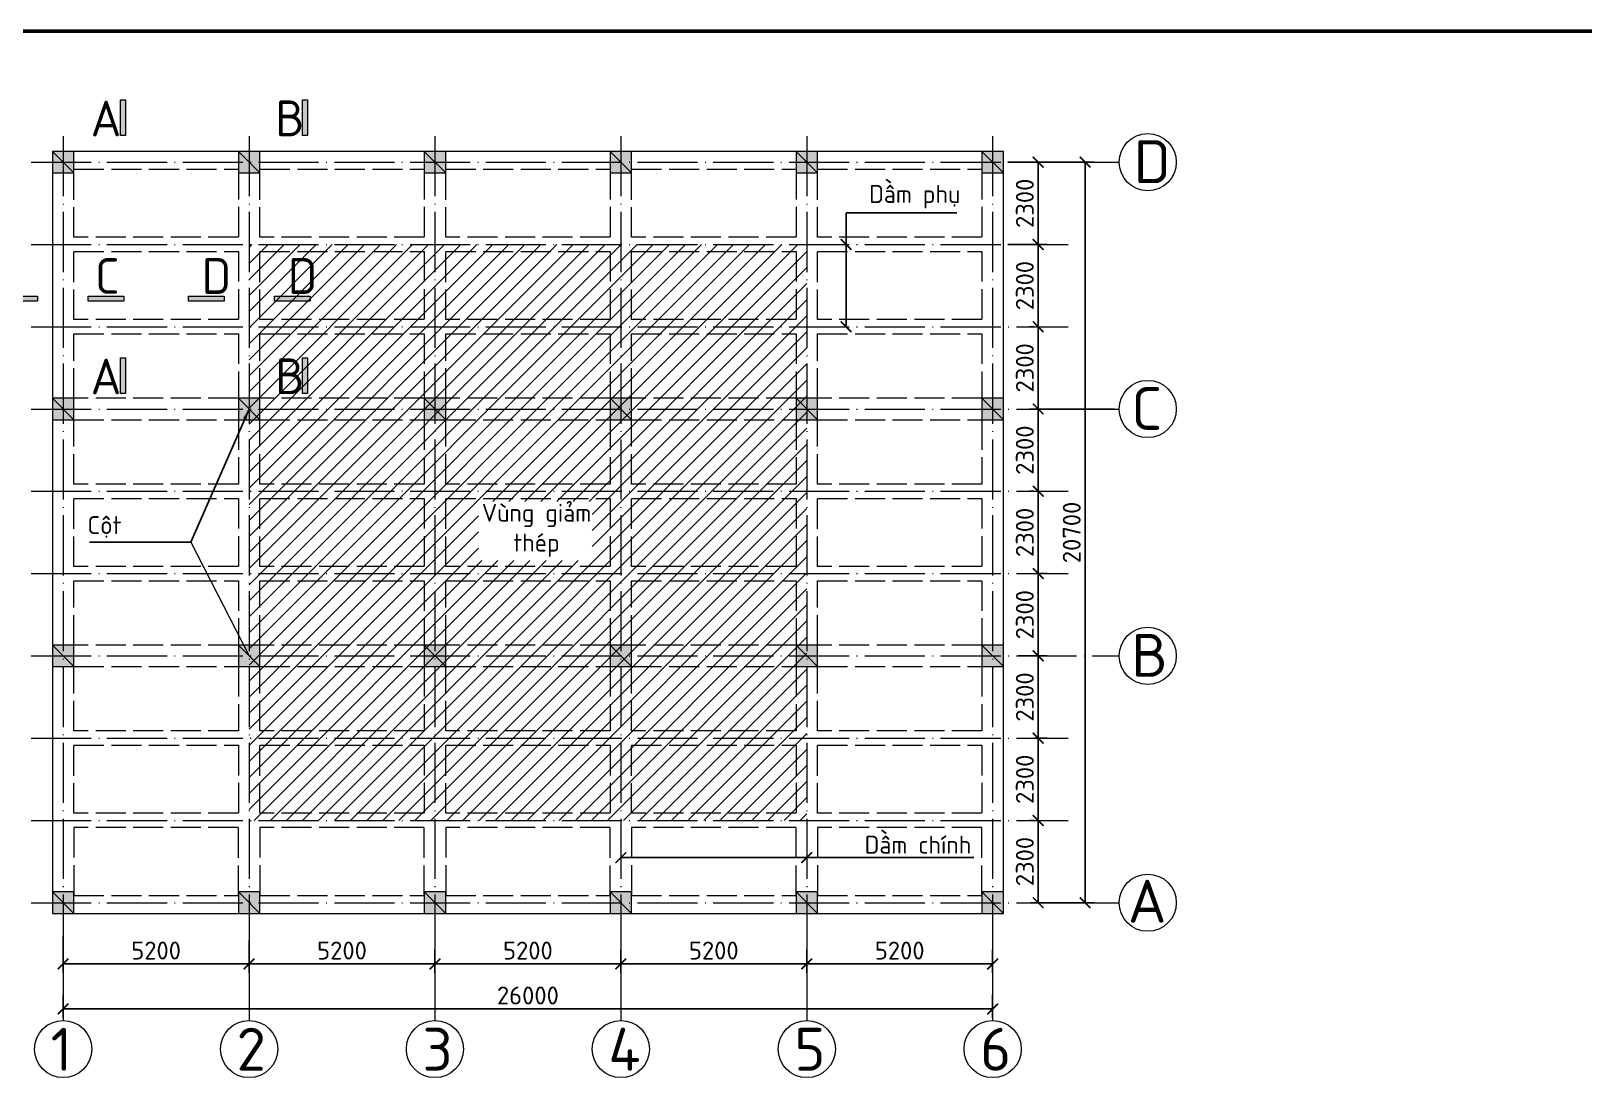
# Model space of a CAD drawing. Header units: millimetres. Extents: x 0 to 4970, y -594 to 1412.
# Drawn here: x 112.4 to 329.6, y -157 to -10 of the extents above; entities that cross this region are included whole.
import ezdxf

# ---------------------------------------------------------------- set-up
doc = ezdxf.new("R2010")
doc.units = ezdxf.units.MM
doc.header["$LTSCALE"] = 0.35
doc.header["$PDMODE"] = 3
doc.linetypes.add('ACAD_ISO02W100', pattern=[15, 12, -3])
doc.linetypes.add('ACAD_ISO04W100', pattern=[30, 24, -3, 0, -3])
doc.layers.get('0').update_dxf_attribs({"lineweight": 50})
for name, color, linetype, lineweight in [('Duong Bao San', 7, 'Continuous', 18), ('Kich Thuoc', 1, 'Continuous', 20), ('Ky Hieu', 4, 'Continuous', 20), ('Net Khuat', 5, 'ACAD_ISO02W100', 20), ('NetCat', 7, 'Continuous', 20), ('Text', 40, 'Continuous', 20), ('Truc', 3, 'ACAD_ISO04W100', 20)]:
    doc.layers.add(name, color=color, linetype=linetype, lineweight=lineweight)
doc.styles.get("Standard").update_dxf_attribs({"font": 'isocpeur.ttf'})
doc.styles.add('VN', font='')
doc.styles.get('VN').set_extended_font_data('TCVN 7284')
doc.dimstyles.new('Dim20', dxfattribs={"dimtxt": 2.5, "dimasz": 1.5, "dimexe": 1.25, "dimexo": 0.625, "dimtad": 1, "dimlfac": 20, "dimtxsty": 'Standard', "dimblk": 'ARCHTICK', "dimcen": 2.5, "dimadec": 0, "dimazin": 0, "dimtfac": 1, "dimtmove": 0, "dimatfit": 3, "dimfxl": 1, "dimarcsym": 0})
doc.dimstyles.new('Dim200', dxfattribs={"dimtxt": 2.5, "dimasz": 1.5, "dimexe": 1.25, "dimexo": 0.625, "dimtad": 1, "dimlfac": 200, "dimtxsty": 'Standard', "dimblk": 'ARCHTICK', "dimcen": 2.5, "dimadec": 0, "dimazin": 0, "dimtfac": 1, "dimtmove": 0, "dimatfit": 3, "dimfxl": 1, "dimarcsym": 0})
doc.dimstyles.new('Dim50KT', dxfattribs={"dimtxt": 2.5, "dimasz": 1.5, "dimexe": 1.25, "dimexo": 0.625, "dimtad": 1, "dimlfac": 50, "dimtxsty": 'Standard', "dimblk": 'ARCHTICK', "dimcen": 2.5, "dimse1": 1, "dimse2": 1, "dimsd1": 1, "dimsd2": 1, "dimadec": 0, "dimazin": 0, "dimtfac": 1, "dimtmove": 0, "dimatfit": 3, "dimfxl": 1, "dimarcsym": 0})

# ---------------------------------------------------------------- blocks, each defined once
blk = doc.blocks.new('_ArchTick')
at = {"color": 0, "linetype": 'ByBlock', "const_width": 0.15}
blk.add_lwpolyline([(-0.5, -0.5), (0.5, 0.5)], dxfattribs=at)
blk = doc.blocks.new('*D2388')
at = {"layer": 'Defpoints', "color": 0}
for p in [(251.58, -28.32), (251.58, -131.82), (259.85, -131.82)]:
    blk.add_point(p, dxfattribs=at)
at = {"layer": 'Kich Thuoc', "color": 0, "lineweight": -2}
for p, q in [((252.2, -28.32), (261.1, -28.32)), ((259.85, -28.32), (259.85, -131.82)), ((252.2, -131.82), (261.1, -131.82))]:
    blk.add_line(p, q, dxfattribs=at)
at = {"layer": 'Kich Thuoc', "color": 0, "lineweight": -2, "xscale": 1.5, "yscale": 1.5, "zscale": 1.5}
for p, rotation in [((259.85, -28.32), 90), ((259.85, -131.82), 270)]:
    blk.add_blockref('_ArchTick', p, dxfattribs=dict(at, rotation=rotation))
at = {"layer": 'Kich Thuoc', "color": 0, "insert": (257.98, -80.07), "char_height": 2.5, "attachment_point": 5, "rotation": 90}
blk.add_mtext('20700', dxfattribs=at)
blk = doc.blocks.new('*D2401')
at = {"layer": 'Defpoints', "color": 0}
for p in [(248.42, -28.32), (248.42, -39.82), (253.29, -39.82)]:
    blk.add_point(p, dxfattribs=at)
at = {"layer": 'Kich Thuoc', "color": 0, "lineweight": -2}
for p, q in [((249.05, -28.32), (254.54, -28.32)), ((253.29, -28.32), (253.29, -39.82)), ((249.05, -39.82), (254.54, -39.82))]:
    blk.add_line(p, q, dxfattribs=at)
at = {"layer": 'Kich Thuoc', "color": 0, "lineweight": -2, "xscale": 1.5, "yscale": 1.5, "zscale": 1.5}
for p, rotation in [((253.29, -28.32), 90), ((253.29, -39.82), 270)]:
    blk.add_blockref('_ArchTick', p, dxfattribs=dict(at, rotation=rotation))
at = {"layer": 'Kich Thuoc', "color": 0, "insert": (251.42, -34.07), "char_height": 2.5, "attachment_point": 5, "rotation": 90}
blk.add_mtext('2300', dxfattribs=at)
blk = doc.blocks.new('*D2389')
at = {"layer": 'Defpoints', "color": 0}
for p in [(253.29, -39.82), (253.29, -51.32), (253.29, -51.32)]:
    blk.add_point(p, dxfattribs=at)
at = {"layer": 'Kich Thuoc', "color": 0, "lineweight": -2}
for p, q in [((252.67, -39.82), (252.04, -39.82)), ((253.29, -39.82), (253.29, -51.32)), ((252.67, -51.32), (252.04, -51.32))]:
    blk.add_line(p, q, dxfattribs=at)
at = {"layer": 'Kich Thuoc', "color": 0, "lineweight": -2, "xscale": 1.5, "yscale": 1.5, "zscale": 1.5}
for p, rotation in [((253.29, -39.82), 90), ((253.29, -51.32), 270)]:
    blk.add_blockref('_ArchTick', p, dxfattribs=dict(at, rotation=rotation))
at = {"layer": 'Kich Thuoc', "color": 0, "insert": (251.42, -45.57), "char_height": 2.5, "attachment_point": 5, "rotation": 90}
blk.add_mtext('2300', dxfattribs=at)
blk = doc.blocks.new('*D2402')
at = {"layer": 'Defpoints', "color": 0}
for p in [(253.29, -51.32), (253.29, -62.82), (264.61, -62.82)]:
    blk.add_point(p, dxfattribs=at)
at = {"layer": 'Kich Thuoc', "color": 0, "lineweight": -2}
for p, q in [((252.67, -51.32), (252.04, -51.32)), ((253.29, -51.32), (253.29, -62.82)), ((263.98, -62.82), (252.04, -62.82))]:
    blk.add_line(p, q, dxfattribs=at)
at = {"layer": 'Kich Thuoc', "color": 0, "lineweight": -2, "xscale": 1.5, "yscale": 1.5, "zscale": 1.5}
for p, rotation in [((253.29, -51.32), 90), ((253.29, -62.82), 270)]:
    blk.add_blockref('_ArchTick', p, dxfattribs=dict(at, rotation=rotation))
at = {"layer": 'Kich Thuoc', "color": 0, "insert": (251.42, -57.07), "char_height": 2.5, "attachment_point": 5, "rotation": 90}
blk.add_mtext('2300', dxfattribs=at)
blk = doc.blocks.new('*D2403')
at = {"layer": 'Defpoints', "color": 0}
for p in [(264.61, -62.82), (253.29, -74.32), (253.29, -74.32)]:
    blk.add_point(p, dxfattribs=at)
at = {"layer": 'Kich Thuoc', "color": 0, "lineweight": -2}
for p, q in [((263.98, -62.82), (252.04, -62.82)), ((253.29, -62.82), (253.29, -74.32)), ((252.67, -74.32), (252.04, -74.32))]:
    blk.add_line(p, q, dxfattribs=at)
at = {"layer": 'Kich Thuoc', "color": 0, "lineweight": -2, "xscale": 1.5, "yscale": 1.5, "zscale": 1.5}
for p, rotation in [((253.29, -62.82), 90), ((253.29, -74.32), 270)]:
    blk.add_blockref('_ArchTick', p, dxfattribs=dict(at, rotation=rotation))
at = {"layer": 'Kich Thuoc', "color": 0, "insert": (251.42, -68.57), "char_height": 2.5, "attachment_point": 5, "rotation": 90}
blk.add_mtext('2300', dxfattribs=at)
blk = doc.blocks.new('*D2390')
at = {"layer": 'Defpoints', "color": 0}
for p in [(253.29, -74.32), (252.67, -85.82), (253.29, -85.82)]:
    blk.add_point(p, dxfattribs=at)
at = {"layer": 'Kich Thuoc', "color": 0, "lineweight": -2}
for p, q in [((252.67, -74.32), (252.04, -74.32)), ((253.29, -74.32), (253.29, -85.82)), ((253.29, -85.82), (254.54, -85.82))]:
    blk.add_line(p, q, dxfattribs=at)
at = {"layer": 'Kich Thuoc', "color": 0, "lineweight": -2, "xscale": 1.5, "yscale": 1.5, "zscale": 1.5}
for p, rotation in [((253.29, -74.32), 90), ((253.29, -85.82), 270)]:
    blk.add_blockref('_ArchTick', p, dxfattribs=dict(at, rotation=rotation))
at = {"layer": 'Kich Thuoc', "color": 0, "insert": (251.42, -80.07), "char_height": 2.5, "attachment_point": 5, "rotation": 90}
blk.add_mtext('2300', dxfattribs=at)
blk = doc.blocks.new('*D2391')
at = {"layer": 'Defpoints', "color": 0}
for p in [(252.67, -85.82), (253.29, -97.32), (253.29, -97.32)]:
    blk.add_point(p, dxfattribs=at)
at = {"layer": 'Kich Thuoc', "color": 0, "lineweight": -2}
for p, q in [((253.29, -85.82), (254.54, -85.82)), ((253.29, -85.82), (253.29, -97.32)), ((252.67, -97.32), (252.04, -97.32))]:
    blk.add_line(p, q, dxfattribs=at)
at = {"layer": 'Kich Thuoc', "color": 0, "lineweight": -2, "xscale": 1.5, "yscale": 1.5, "zscale": 1.5}
for p, rotation in [((253.29, -85.82), 90), ((253.29, -97.32), 270)]:
    blk.add_blockref('_ArchTick', p, dxfattribs=dict(at, rotation=rotation))
at = {"layer": 'Kich Thuoc', "color": 0, "insert": (251.42, -91.57), "char_height": 2.5, "attachment_point": 5, "rotation": 90}
blk.add_mtext('2300', dxfattribs=at)
blk = doc.blocks.new('*D2392')
at = {"layer": 'Defpoints', "color": 0}
for p in [(249.86, -97.32), (252.04, -108.82), (253.29, -108.82)]:
    blk.add_point(p, dxfattribs=at)
at = {"layer": 'Kich Thuoc', "color": 0, "lineweight": -2}
for p, q in [((250.48, -97.32), (254.54, -97.32)), ((253.29, -97.32), (253.29, -108.82)), ((252.67, -108.82), (254.54, -108.82))]:
    blk.add_line(p, q, dxfattribs=at)
at = {"layer": 'Kich Thuoc', "color": 0, "lineweight": -2, "xscale": 1.5, "yscale": 1.5, "zscale": 1.5}
for p, rotation in [((253.29, -97.32), 90), ((253.29, -108.82), 270)]:
    blk.add_blockref('_ArchTick', p, dxfattribs=dict(at, rotation=rotation))
at = {"layer": 'Kich Thuoc', "color": 0, "insert": (251.42, -103.07), "char_height": 2.5, "attachment_point": 5, "rotation": 90}
blk.add_mtext('2300', dxfattribs=at)
blk = doc.blocks.new('*D2393')
at = {"layer": 'Defpoints', "color": 0}
for p in [(252.04, -108.82), (253.29, -120.32), (253.29, -120.32)]:
    blk.add_point(p, dxfattribs=at)
at = {"layer": 'Kich Thuoc', "color": 0, "lineweight": -2}
for p, q in [((252.67, -108.82), (254.54, -108.82)), ((253.29, -108.82), (253.29, -120.32)), ((252.67, -120.32), (252.04, -120.32))]:
    blk.add_line(p, q, dxfattribs=at)
at = {"layer": 'Kich Thuoc', "color": 0, "lineweight": -2, "xscale": 1.5, "yscale": 1.5, "zscale": 1.5}
for p, rotation in [((253.29, -108.82), 90), ((253.29, -120.32), 270)]:
    blk.add_blockref('_ArchTick', p, dxfattribs=dict(at, rotation=rotation))
at = {"layer": 'Kich Thuoc', "color": 0, "insert": (251.42, -114.57), "char_height": 2.5, "attachment_point": 5, "rotation": 90}
blk.add_mtext('2300', dxfattribs=at)
blk = doc.blocks.new('*D2394')
at = {"layer": 'Defpoints', "color": 0}
for p in [(253.29, -120.32), (252.04, -131.82), (253.29, -131.82)]:
    blk.add_point(p, dxfattribs=at)
at = {"layer": 'Kich Thuoc', "color": 0, "lineweight": -2}
for p, q in [((252.67, -120.32), (252.04, -120.32)), ((253.29, -120.32), (253.29, -131.82)), ((252.67, -131.82), (254.54, -131.82))]:
    blk.add_line(p, q, dxfattribs=at)
at = {"layer": 'Kich Thuoc', "color": 0, "lineweight": -2, "xscale": 1.5, "yscale": 1.5, "zscale": 1.5}
for p, rotation in [((253.29, -120.32), 90), ((253.29, -131.82), 270)]:
    blk.add_blockref('_ArchTick', p, dxfattribs=dict(at, rotation=rotation))
at = {"layer": 'Kich Thuoc', "color": 0, "insert": (251.42, -126.07), "char_height": 2.5, "attachment_point": 5, "rotation": 90}
blk.add_mtext('2300', dxfattribs=at)
blk = doc.blocks.new('*D2395')
at = {"layer": 'Defpoints', "color": 0}
for p in [(116.92, -135.86), (142.92, -136.48), (142.92, -140.38)]:
    blk.add_point(p, dxfattribs=at)
at = {"layer": 'Kich Thuoc', "color": 0, "lineweight": -2}
for p, q in [((116.92, -136.48), (116.92, -141.63)), ((142.92, -137.11), (142.92, -141.63)), ((116.92, -140.38), (142.92, -140.38))]:
    blk.add_line(p, q, dxfattribs=at)
at = {"layer": 'Kich Thuoc', "color": 0, "lineweight": -2, "xscale": 1.5, "yscale": 1.5, "zscale": 1.5, "rotation": 180}
blk.add_blockref('_ArchTick', (116.92, -140.38), dxfattribs=at)
at = {"layer": 'Kich Thuoc', "color": 0, "lineweight": -2, "xscale": 1.5, "yscale": 1.5, "zscale": 1.5}
blk.add_blockref('_ArchTick', (142.92, -140.38), dxfattribs=at)
at = {"layer": 'Kich Thuoc', "color": 0, "insert": (129.92, -138.51), "char_height": 2.5, "attachment_point": 5}
blk.add_mtext('5200', dxfattribs=at)
blk = doc.blocks.new('*D2396')
at = {"layer": 'Defpoints', "color": 0}
for p in [(142.92, -136.48), (168.92, -137.79), (168.92, -140.38)]:
    blk.add_point(p, dxfattribs=at)
at = {"layer": 'Kich Thuoc', "color": 0, "lineweight": -2}
for p, q in [((142.92, -137.11), (142.92, -141.63)), ((168.92, -138.42), (168.92, -141.63)), ((142.92, -140.38), (168.92, -140.38))]:
    blk.add_line(p, q, dxfattribs=at)
at = {"layer": 'Kich Thuoc', "color": 0, "lineweight": -2, "xscale": 1.5, "yscale": 1.5, "zscale": 1.5, "rotation": 180}
blk.add_blockref('_ArchTick', (142.92, -140.38), dxfattribs=at)
at = {"layer": 'Kich Thuoc', "color": 0, "lineweight": -2, "xscale": 1.5, "yscale": 1.5, "zscale": 1.5}
blk.add_blockref('_ArchTick', (168.92, -140.38), dxfattribs=at)
at = {"layer": 'Kich Thuoc', "color": 0, "insert": (155.92, -138.51), "char_height": 2.5, "attachment_point": 5}
blk.add_mtext('5200', dxfattribs=at)
blk = doc.blocks.new('*D2397')
at = {"layer": 'Defpoints', "color": 0}
for p in [(168.92, -137.79), (194.92, -137.79), (194.92, -140.38)]:
    blk.add_point(p, dxfattribs=at)
at = {"layer": 'Kich Thuoc', "color": 0, "lineweight": -2}
for p, q in [((168.92, -138.42), (168.92, -141.63)), ((194.92, -138.42), (194.92, -141.63)), ((168.92, -140.38), (194.92, -140.38))]:
    blk.add_line(p, q, dxfattribs=at)
at = {"layer": 'Kich Thuoc', "color": 0, "lineweight": -2, "xscale": 1.5, "yscale": 1.5, "zscale": 1.5, "rotation": 180}
blk.add_blockref('_ArchTick', (168.92, -140.38), dxfattribs=at)
at = {"layer": 'Kich Thuoc', "color": 0, "lineweight": -2, "xscale": 1.5, "yscale": 1.5, "zscale": 1.5}
blk.add_blockref('_ArchTick', (194.92, -140.38), dxfattribs=at)
at = {"layer": 'Kich Thuoc', "color": 0, "insert": (181.92, -138.51), "char_height": 2.5, "attachment_point": 5}
blk.add_mtext('5200', dxfattribs=at)
blk = doc.blocks.new('*D2398')
at = {"layer": 'Defpoints', "color": 0}
for p in [(194.92, -137.79), (220.92, -137.79), (220.92, -140.38)]:
    blk.add_point(p, dxfattribs=at)
at = {"layer": 'Kich Thuoc', "color": 0, "lineweight": -2}
for p, q in [((194.92, -138.42), (194.92, -141.63)), ((220.92, -138.42), (220.92, -141.63)), ((194.92, -140.38), (220.92, -140.38))]:
    blk.add_line(p, q, dxfattribs=at)
at = {"layer": 'Kich Thuoc', "color": 0, "lineweight": -2, "xscale": 1.5, "yscale": 1.5, "zscale": 1.5, "rotation": 180}
blk.add_blockref('_ArchTick', (194.92, -140.38), dxfattribs=at)
at = {"layer": 'Kich Thuoc', "color": 0, "lineweight": -2, "xscale": 1.5, "yscale": 1.5, "zscale": 1.5}
blk.add_blockref('_ArchTick', (220.92, -140.38), dxfattribs=at)
at = {"layer": 'Kich Thuoc', "color": 0, "insert": (207.92, -138.51), "char_height": 2.5, "attachment_point": 5}
blk.add_mtext('5200', dxfattribs=at)
blk = doc.blocks.new('*D2399')
at = {"layer": 'Defpoints', "color": 0}
for p in [(220.92, -137.79), (246.92, -137.79), (246.92, -140.38)]:
    blk.add_point(p, dxfattribs=at)
at = {"layer": 'Kich Thuoc', "color": 0, "lineweight": -2}
for p, q in [((220.92, -138.42), (220.92, -141.63)), ((246.92, -138.42), (246.92, -141.63)), ((220.92, -140.38), (246.92, -140.38))]:
    blk.add_line(p, q, dxfattribs=at)
at = {"layer": 'Kich Thuoc', "color": 0, "lineweight": -2, "xscale": 1.5, "yscale": 1.5, "zscale": 1.5, "rotation": 180}
blk.add_blockref('_ArchTick', (220.92, -140.38), dxfattribs=at)
at = {"layer": 'Kich Thuoc', "color": 0, "lineweight": -2, "xscale": 1.5, "yscale": 1.5, "zscale": 1.5}
blk.add_blockref('_ArchTick', (246.92, -140.38), dxfattribs=at)
at = {"layer": 'Kich Thuoc', "color": 0, "insert": (233.92, -138.51), "char_height": 2.5, "attachment_point": 5}
blk.add_mtext('5200', dxfattribs=at)
blk = doc.blocks.new('*D2400')
at = {"layer": 'Defpoints', "color": 0}
for p in [(116.92, -144.09), (246.92, -144.09), (246.92, -146.67)]:
    blk.add_point(p, dxfattribs=at)
at = {"layer": 'Kich Thuoc', "color": 0, "lineweight": -2}
for p, q in [((116.92, -144.71), (116.92, -147.92)), ((246.92, -144.71), (246.92, -147.92)), ((116.92, -146.67), (246.92, -146.67))]:
    blk.add_line(p, q, dxfattribs=at)
at = {"layer": 'Kich Thuoc', "color": 0, "lineweight": -2, "xscale": 1.5, "yscale": 1.5, "zscale": 1.5, "rotation": 180}
blk.add_blockref('_ArchTick', (116.92, -146.67), dxfattribs=at)
at = {"layer": 'Kich Thuoc', "color": 0, "lineweight": -2, "xscale": 1.5, "yscale": 1.5, "zscale": 1.5}
blk.add_blockref('_ArchTick', (246.92, -146.67), dxfattribs=at)
at = {"layer": 'Kich Thuoc', "color": 0, "insert": (181.92, -144.79), "char_height": 2.5, "attachment_point": 5}
blk.add_mtext('26000', dxfattribs=at)

msp = doc.modelspace()

# ---------------------------------------------------------------- hatches: boundary and pattern name
at = {"layer": 'Ky Hieu'}
h = msp.add_hatch(dxfattribs=at)
h.set_pattern_fill('ANSI31', color=256, scale=0.5, style=0)
h.set_pattern_definition([(45, (0, -594), (-1.122532, 1.122532), [])])
h.paths.add_polyline_path([(220.922382, -39.821965), (142.922382, -39.821965), (142.922382, -120.321965), (220.922382, -120.321965)])
h.paths.add_polyline_path([(190.907498, -75.743471), (174.989103, -75.743471), (174.989103, -84.010478), (190.907498, -84.010478)], flags=16)
at = {"layer": 'NetCat'}
h = msp.add_hatch(color=256, dxfattribs=at)
h.paths.add_polyline_path([(124.955694, -19.604365), (125.655694, -19.604365), (125.655694, -24.604365), (124.955694, -24.604365)])
edge = h.paths.add_edge_path(flags=17)
edge.add_line((124.955694, -24.604365), (124.955694, -19.604365))
h = msp.add_hatch(color=256, dxfattribs=at)
h.paths.add_polyline_path([(150.381238, -19.604365), (151.081238, -19.604365), (151.081238, -24.604365), (150.381238, -24.604365)])
edge = h.paths.add_edge_path(flags=17)
edge.add_line((150.381238, -24.604365), (150.381238, -19.604365))
h = msp.add_hatch(color=256, dxfattribs=at)
h.paths.add_polyline_path([(113.351974, -47.064742), (113.351974, -47.764742), (108.351974, -47.764742), (108.351974, -47.064742)])
edge = h.paths.add_edge_path(flags=17)
edge.add_line((108.351974, -47.064742), (113.351974, -47.064742))
h = msp.add_hatch(color=256, dxfattribs=at)
h.paths.add_polyline_path([(125.398409, -47.064742), (125.398409, -47.764742), (120.398409, -47.764742), (120.398409, -47.064742)])
edge = h.paths.add_edge_path(flags=17)
edge.add_line((120.398409, -47.064742), (125.398409, -47.064742))
h = msp.add_hatch(color=256, dxfattribs=at)
h.paths.add_polyline_path([(139.435993, -47.064742), (139.435993, -47.764742), (134.435993, -47.764742), (134.435993, -47.064742)])
edge = h.paths.add_edge_path(flags=17)
edge.add_line((134.435993, -47.064742), (139.435993, -47.064742))
h = msp.add_hatch(color=256, dxfattribs=at)
h.paths.add_polyline_path([(151.482429, -47.064742), (151.482429, -47.764742), (146.482429, -47.764742), (146.482429, -47.064742)])
edge = h.paths.add_edge_path(flags=17)
edge.add_line((146.482429, -47.064742), (151.482429, -47.064742))
h = msp.add_hatch(color=256, dxfattribs=at)
h.paths.add_polyline_path([(124.955694, -55.658709), (125.655694, -55.658709), (125.655694, -60.658709), (124.955694, -60.658709)])
edge = h.paths.add_edge_path(flags=17)
edge.add_line((124.955694, -60.658709), (124.955694, -55.658709))
h = msp.add_hatch(color=256, dxfattribs=at)
h.paths.add_polyline_path([(150.381238, -55.658709), (151.081238, -55.658709), (151.081238, -60.658709), (150.381238, -60.658709)])
edge = h.paths.add_edge_path(flags=17)
edge.add_line((150.381238, -60.658709), (150.381238, -55.658709))

# ---------------------------------------------------------------- linework, layer by layer
msp.add_lwpolyline([(20, -584), (830, -584), (830, -10), (20, -10)], close=True)
at = {"layer": 'Duong Bao San'}
for p, q in [((115.422382, -26.821965), (118.422382, -29.821965)), ((141.422382, -26.821965), (144.422382, -29.821965)), ((167.422382, -26.821965), (170.422382, -29.821965)), ((193.422382, -26.821965), (196.422382, -29.821965)), ((219.422382, -26.821965), (222.422382, -29.821965)), ((245.422382, -26.821965), (248.422382, -29.821965)), ((115.422382, -61.321965), (118.422382, -64.321965)), ((141.422382, -61.321965), (144.422382, -64.321965)), ((167.422382, -61.321965), (170.422382, -64.321965)), ((193.422382, -61.321965), (196.422382, -64.321965)), ((219.422382, -61.321965), (222.422382, -64.321965)), ((245.422382, -61.321965), (248.422382, -64.321965)), ((115.422382, -95.821965), (118.422382, -98.821965)), ((141.422382, -95.821965), (144.422382, -98.821965)), ((167.422382, -95.821965), (170.422382, -98.821965)), ((193.422382, -95.821965), (196.422382, -98.821965)), ((219.422382, -95.821965), (222.422382, -98.821965)), ((245.422382, -95.821965), (248.422382, -98.821965)), ((115.422382, -130.321965), (118.422382, -133.321965)), ((141.422382, -130.321965), (144.422382, -133.321965)), ((167.422382, -130.321965), (170.422382, -133.321965)), ((193.422382, -130.321965), (196.422382, -133.321965)), ((219.422382, -130.321965), (222.422382, -133.321965)), ((245.422382, -130.321965), (248.422382, -133.321965))]:
    msp.add_line(p, q, dxfattribs=at)
for points in [[(115.422382, -29.821965), (118.422382, -29.821965), (118.422382, -26.821965), (115.422382, -26.821965)], [(115.422382, -133.321965), (248.422382, -133.321965), (248.422382, -26.821965), (115.422382, -26.821965)], [(141.422382, -29.821965), (144.422382, -29.821965), (144.422382, -26.821965), (141.422382, -26.821965)], [(167.422382, -29.821965), (170.422382, -29.821965), (170.422382, -26.821965), (167.422382, -26.821965)], [(193.422382, -29.821965), (196.422382, -29.821965), (196.422382, -26.821965), (193.422382, -26.821965)], [(219.422382, -29.821965), (222.422382, -29.821965), (222.422382, -26.821965), (219.422382, -26.821965)], [(245.422382, -29.821965), (248.422382, -29.821965), (248.422382, -26.821965), (245.422382, -26.821965)], [(115.422382, -64.321965), (118.422382, -64.321965), (118.422382, -61.321965), (115.422382, -61.321965)], [(141.422382, -64.321965), (144.422382, -64.321965), (144.422382, -61.321965), (141.422382, -61.321965)], [(167.422382, -64.321965), (170.422382, -64.321965), (170.422382, -61.321965), (167.422382, -61.321965)], [(193.422382, -64.321965), (196.422382, -64.321965), (196.422382, -61.321965), (193.422382, -61.321965)], [(219.422382, -64.321965), (222.422382, -64.321965), (222.422382, -61.321965), (219.422382, -61.321965)], [(245.422382, -64.321965), (248.422382, -64.321965), (248.422382, -61.321965), (245.422382, -61.321965)], [(115.422382, -98.821965), (118.422382, -98.821965), (118.422382, -95.821965), (115.422382, -95.821965)], [(141.422382, -98.821965), (144.422382, -98.821965), (144.422382, -95.821965), (141.422382, -95.821965)], [(167.422382, -98.821965), (170.422382, -98.821965), (170.422382, -95.821965), (167.422382, -95.821965)], [(193.422382, -98.821965), (196.422382, -98.821965), (196.422382, -95.821965), (193.422382, -95.821965)], [(219.422382, -98.821965), (222.422382, -98.821965), (222.422382, -95.821965), (219.422382, -95.821965)], [(245.422382, -98.821965), (248.422382, -98.821965), (248.422382, -95.821965), (245.422382, -95.821965)], [(115.422382, -133.321965), (118.422382, -133.321965), (118.422382, -130.321965), (115.422382, -130.321965)], [(141.422382, -133.321965), (144.422382, -133.321965), (144.422382, -130.321965), (141.422382, -130.321965)], [(167.422382, -133.321965), (170.422382, -133.321965), (170.422382, -130.321965), (167.422382, -130.321965)], [(193.422382, -133.321965), (196.422382, -133.321965), (196.422382, -130.321965), (193.422382, -130.321965)], [(219.422382, -133.321965), (222.422382, -133.321965), (222.422382, -130.321965), (219.422382, -130.321965)], [(245.422382, -133.321965), (248.422382, -133.321965), (248.422382, -130.321965), (245.422382, -130.321965)]]:
    msp.add_lwpolyline(points, close=True, dxfattribs=at)
for points in [[(115.422382, -26.821965), (115.422382, -29.821965), (118.422382, -26.821965), (118.422382, -29.821965)], [(141.422382, -26.821965), (141.422382, -29.821965), (144.422382, -26.821965), (144.422382, -29.821965)], [(167.422382, -26.821965), (167.422382, -29.821965), (170.422382, -26.821965), (170.422382, -29.821965)], [(193.422382, -26.821965), (193.422382, -29.821965), (196.422382, -26.821965), (196.422382, -29.821965)], [(219.422382, -26.821965), (219.422382, -29.821965), (222.422382, -26.821965), (222.422382, -29.821965)], [(245.422382, -26.821965), (245.422382, -29.821965), (248.422382, -26.821965), (248.422382, -29.821965)], [(115.422382, -61.321965), (115.422382, -64.321965), (118.422382, -61.321965), (118.422382, -64.321965)], [(141.422382, -61.321965), (141.422382, -64.321965), (144.422382, -61.321965), (144.422382, -64.321965)], [(167.422382, -61.321965), (167.422382, -64.321965), (170.422382, -61.321965), (170.422382, -64.321965)], [(193.422382, -61.321965), (193.422382, -64.321965), (196.422382, -61.321965), (196.422382, -64.321965)], [(219.422382, -61.321965), (219.422382, -64.321965), (222.422382, -61.321965), (222.422382, -64.321965)], [(245.422382, -61.321965), (245.422382, -64.321965), (248.422382, -61.321965), (248.422382, -64.321965)], [(115.422382, -95.821965), (115.422382, -98.821965), (118.422382, -95.821965), (118.422382, -98.821965)], [(141.422382, -95.821965), (141.422382, -98.821965), (144.422382, -95.821965), (144.422382, -98.821965)], [(167.422382, -95.821965), (167.422382, -98.821965), (170.422382, -95.821965), (170.422382, -98.821965)], [(193.422382, -95.821965), (193.422382, -98.821965), (196.422382, -95.821965), (196.422382, -98.821965)], [(219.422382, -95.821965), (219.422382, -98.821965), (222.422382, -95.821965), (222.422382, -98.821965)], [(245.422382, -95.821965), (245.422382, -98.821965), (248.422382, -95.821965), (248.422382, -98.821965)], [(115.422382, -130.321965), (115.422382, -133.321965), (118.422382, -130.321965), (118.422382, -133.321965)], [(141.422382, -130.321965), (141.422382, -133.321965), (144.422382, -130.321965), (144.422382, -133.321965)], [(167.422382, -130.321965), (167.422382, -133.321965), (170.422382, -130.321965), (170.422382, -133.321965)], [(193.422382, -130.321965), (193.422382, -133.321965), (196.422382, -130.321965), (196.422382, -133.321965)], [(219.422382, -130.321965), (219.422382, -133.321965), (222.422382, -130.321965), (222.422382, -133.321965)], [(245.422382, -130.321965), (245.422382, -133.321965), (248.422382, -130.321965), (248.422382, -133.321965)]]:
    msp.add_solid(points, dxfattribs=at)
at = {"layer": 'Ky Hieu'}
msp.add_line((134.756264, -81.446213), (142.922382, -97.321965), dxfattribs=at)
for centre in [(268.609, -28.321965), (268.609, -62.821965), (268.609, -97.321965), (268.609, -131.821965), (116.922382, -152.273902), (142.922382, -152.273902), (168.922382, -152.273902), (194.922382, -152.273902), (220.922382, -152.273902), (246.922382, -152.273902)]:
    msp.add_circle(centre, 4, dxfattribs=at)
at = {"layer": 'Net Khuat'}
for points in [[(118.422382, -29.321965), (141.422382, -29.321965), (141.422382, -38.821965), (118.422382, -38.821965)], [(144.422382, -29.321965), (167.422382, -29.321965), (167.422382, -38.821965), (144.422382, -38.821965)], [(170.422382, -29.321965), (193.422382, -29.321965), (193.422382, -38.821965), (170.422382, -38.821965)], [(196.422382, -29.321965), (219.422382, -29.321965), (219.422382, -38.821965), (196.422382, -38.821965)], [(222.422382, -29.321965), (245.422382, -29.321965), (245.422382, -38.821965), (222.422382, -38.821965)], [(118.422382, -40.821965), (141.422382, -40.821965), (141.422382, -50.321965), (118.422382, -50.321965)], [(144.422382, -40.821965), (167.422382, -40.821965), (167.422382, -50.321965), (144.422382, -50.321965)], [(170.422382, -40.821965), (193.422382, -40.821965), (193.422382, -50.321965), (170.422382, -50.321965)], [(196.422382, -40.821965), (219.422382, -40.821965), (219.422382, -50.321965), (196.422382, -50.321965)], [(222.422382, -40.821965), (245.422382, -40.821965), (245.422382, -50.321965), (222.422382, -50.321965)], [(118.422382, -52.321965), (141.422382, -52.321965), (141.422382, -61.321965), (118.422382, -61.321965)], [(144.422382, -52.321965), (167.422382, -52.321965), (167.422382, -61.321965), (144.422382, -61.321965)], [(170.422382, -52.321965), (193.422382, -52.321965), (193.422382, -61.321965), (170.422382, -61.321965)], [(196.422382, -52.321965), (219.422382, -52.321965), (219.422382, -61.321965), (196.422382, -61.321965)], [(222.422382, -52.321965), (245.422382, -52.321965), (245.422382, -61.321965), (222.422382, -61.321965)], [(118.422382, -64.321965), (141.422382, -64.321965), (141.422382, -73.321965), (118.422382, -73.321965)], [(144.422382, -64.321965), (167.422382, -64.321965), (167.422382, -73.321965), (144.422382, -73.321965)], [(170.422382, -64.321965), (193.422382, -64.321965), (193.422382, -73.321965), (170.422382, -73.321965)], [(196.422382, -64.321965), (219.422382, -64.321965), (219.422382, -73.321965), (196.422382, -73.321965)], [(222.422382, -64.321965), (245.422382, -64.321965), (245.422382, -73.321965), (222.422382, -73.321965)], [(118.422382, -75.321965), (141.422382, -75.321965), (141.422382, -84.821965), (118.422382, -84.821965)], [(144.422382, -75.321965), (167.422382, -75.321965), (167.422382, -84.821965), (144.422382, -84.821965)], [(170.422382, -75.321965), (193.422382, -75.321965), (193.422382, -84.821965), (170.422382, -84.821965)], [(196.422382, -75.321965), (219.422382, -75.321965), (219.422382, -84.821965), (196.422382, -84.821965)], [(222.422382, -75.321965), (245.422382, -75.321965), (245.422382, -84.821965), (222.422382, -84.821965)], [(118.422382, -86.821965), (141.422382, -86.821965), (141.422382, -95.821965), (118.422382, -95.821965)], [(144.422382, -86.821965), (167.422382, -86.821965), (167.422382, -95.821965), (144.422382, -95.821965)], [(170.422382, -86.821965), (193.422382, -86.821965), (193.422382, -95.821965), (170.422382, -95.821965)], [(196.422382, -86.821965), (219.422382, -86.821965), (219.422382, -95.821965), (196.422382, -95.821965)], [(222.422382, -86.821965), (245.422382, -86.821965), (245.422382, -95.821965), (222.422382, -95.821965)], [(118.422382, -98.821965), (141.422382, -98.821965), (141.422382, -107.821965), (118.422382, -107.821965)], [(144.422382, -98.821965), (167.422382, -98.821965), (167.422382, -107.821965), (144.422382, -107.821965)], [(170.422382, -98.821965), (193.422382, -98.821965), (193.422382, -107.821965), (170.422382, -107.821965)], [(196.422382, -98.821965), (219.422382, -98.821965), (219.422382, -107.821965), (196.422382, -107.821965)], [(222.422382, -98.821965), (245.422382, -98.821965), (245.422382, -107.821965), (222.422382, -107.821965)], [(118.422382, -109.821965), (141.422382, -109.821965), (141.422382, -119.321965), (118.422382, -119.321965)], [(144.422382, -109.821965), (167.422382, -109.821965), (167.422382, -119.321965), (144.422382, -119.321965)], [(170.422382, -109.821965), (193.422382, -109.821965), (193.422382, -119.321965), (170.422382, -119.321965)], [(196.422382, -109.821965), (219.422382, -109.821965), (219.422382, -119.321965), (196.422382, -119.321965)], [(222.422382, -109.821965), (245.422382, -109.821965), (245.422382, -119.321965), (222.422382, -119.321965)], [(118.422382, -130.821965), (141.422382, -130.821965), (141.422382, -121.321965), (118.422382, -121.321965)], [(144.422382, -130.821965), (167.422382, -130.821965), (167.422382, -121.321965), (144.422382, -121.321965)], [(170.422382, -130.821965), (193.422382, -130.821965), (193.422382, -121.321965), (170.422382, -121.321965)], [(196.422382, -130.821965), (219.422382, -130.821965), (219.422382, -121.321965), (196.422382, -121.321965)], [(222.422382, -130.821965), (245.422382, -130.821965), (245.422382, -121.321965), (222.422382, -121.321965)]]:
    msp.add_lwpolyline(points, close=True, dxfattribs=at)
at = {"layer": 'NetCat'}
msp.add_line((113.351974, -47.764742), (108.351974, -47.764742), dxfattribs=at)
for points in [[(124.955694, -19.604365), (125.655694, -19.604365), (125.655694, -24.604365), (124.955694, -24.604365), (124.955694, -19.604365)], [(150.381238, -19.604365), (151.081238, -19.604365), (151.081238, -24.604365), (150.381238, -24.604365), (150.381238, -19.604365)], [(113.351974, -47.064742), (113.351974, -47.764742), (108.351974, -47.764742), (108.351974, -47.064742), (113.351974, -47.064742)], [(125.398409, -47.064742), (125.398409, -47.764742), (120.398409, -47.764742), (120.398409, -47.064742), (125.398409, -47.064742)], [(139.435993, -47.064742), (139.435993, -47.764742), (134.435993, -47.764742), (134.435993, -47.064742), (139.435993, -47.064742)], [(151.482429, -47.064742), (151.482429, -47.764742), (146.482429, -47.764742), (146.482429, -47.064742), (151.482429, -47.064742)], [(124.955694, -55.658709), (125.655694, -55.658709), (125.655694, -60.658709), (124.955694, -60.658709), (124.955694, -55.658709)], [(150.381238, -55.658709), (151.081238, -55.658709), (151.081238, -60.658709), (150.381238, -60.658709), (150.381238, -55.658709)]]:
    msp.add_lwpolyline(points, dxfattribs=at)
at = {"layer": 'Truc'}
for p, q in [((116.922382, -24.678289), (116.922382, -148.273902)), ((142.922382, -24.678289), (142.922382, -148.273902)), ((168.922382, -24.678289), (168.922382, -148.273902)), ((194.922382, -24.678289), (194.922382, -148.273902)), ((220.922382, -24.678289), (220.922382, -148.273902)), ((246.922382, -24.678289), (246.922382, -148.273902)), ((112.448122, -28.321965), (264.609, -28.321965)), ((112.448122, -39.821965), (257.465244, -39.821965)), ((112.448122, -51.321965), (257.465244, -51.321965)), ((112.448122, -62.821965), (264.609, -62.821965)), ((112.448122, -74.321965), (257.465244, -74.321965)), ((112.448122, -85.821965), (257.465244, -85.821965)), ((112.448122, -97.321965), (264.609, -97.321965)), ((112.448122, -108.821965), (257.465244, -108.821965)), ((112.448122, -120.321965), (257.465244, -120.321965)), ((112.448122, -131.821965), (264.609, -131.821965))]:
    msp.add_line(p, q, dxfattribs=at)

# ---------------------------------------------------------------- texts
at = {"layer": 'Kich Thuoc', "color": 2}
for s, p in [('D', (266.658703, -31.246607)), ('C', (266.32236, -65.746607)), ('B', (266.32236, -100.246607)), ('A', (265.832234, -134.615278)), ('1', (115.172382, -155.304991)), ('2', (141.172382, -155.304991)), ('3', (167.172382, -155.304991)), ('4', (193.172382, -155.304991)), ('5', (219.172382, -155.304991)), ('6', (245.172382, -155.304991))]:
    msp.add_text(s, height=6, dxfattribs=at).set_placement(p)
at = {"layer": 'Ky Hieu', "char_height": 2.5, "style": 'VN'}
for s, insert, attachment_point in [('Dầm phụ', (229.648763, -34.772577), 7), ('Vùng giảm \\Pthép', (183.128395, -79.780959), 5), ('Dầm chính', (229.020344, -124.966054), 7)]:
    msp.add_mtext(s, dxfattribs=dict(at, insert=insert, attachment_point=attachment_point))
at = {"layer": 'Ky Hieu', "insert": (125.092319, -80.821213), "char_height": 2.5, "attachment_point": 9}
msp.add_mtext('C{\\fTCVN 7284|b0|i0|c0|p34;ộ}t', dxfattribs=at)
at = {"layer": 'Text', "char_height": 5, "width": 5.94467703, "attachment_point": 1, "style": 'VN'}
for s, insert in [('A', (120.765626, -19.721077)), ('B', (146.605041, -19.689757)), ('C', (121.375186, -41.726069)), ('D', (136.308785, -41.726069)), ('D', (148.35522, -41.726069)), ('A', (120.765626, -55.775422)), ('B', (146.605041, -55.744101))]:
    msp.add_mtext(s, dxfattribs=dict(at, insert=insert))

# ---------------------------------------------------------------- dimensions: what is measured, and where the dimension line sits
at = {"layer": 'Kich Thuoc'}
for base, p1, p2, picture, middle in [((253.293481, -39.821965), (248.422382, -28.321965), (248.422382, -39.821965), '*D2401', (251.418481, -34.071965)), ((259.85106, -131.821965), (251.57727, -28.321965), (251.57727, -131.821965), '*D2388', (257.97606, -80.071965)), ((253.293481, -51.321965), (253.293481, -39.821965), (253.293481, -51.321965), '*D2389', (251.418481, -45.571965))]:
    dim = msp.add_linear_dim(base=base, p1=p1, p2=p2, angle=90, dimstyle='Dim200', dxfattribs=at)
    dim.commit()
    dim.dimension.update_dxf_attribs({"geometry": picture, "text_midpoint": middle})
for base, p1, p2, picture, middle in [((253.293481, -62.821965), (253.293481, -51.321965), (264.609, -62.821965), '*D2402', (251.418481, -57.071965)), ((253.293481, -74.321965), (264.609, -62.821965), (253.293481, -74.321965), '*D2403', (251.418481, -68.571965)), ((253.293481, -85.821965), (253.293481, -74.321965), (252.668481, -85.821965), '*D2390', (251.418481, -80.071965)), ((253.293481, -97.321965), (252.668481, -85.821965), (253.293481, -97.321965), '*D2391', (251.418481, -91.571965)), ((253.293481, -108.821965), (249.857965, -97.321965), (252.043481, -108.821965), '*D2392', (251.418481, -103.071965)), ((253.293481, -120.321965), (252.043481, -108.821965), (253.293481, -120.321965), '*D2393', (251.418481, -114.571965)), ((253.293481, -131.821965), (253.293481, -120.321965), (252.043481, -131.821965), '*D2394', (251.418481, -126.071965))]:
    dim = msp.add_linear_dim(base=base, p1=p1, p2=p2, angle=90, dimstyle='Dim200', override={"dimtmove": 1}, dxfattribs=at)
    dim.commit()
    dim.dimension.update_dxf_attribs({"geometry": picture, "text_midpoint": middle})
for base, p1, p2, picture, middle in [((142.922382, -140.384406), (116.922382, -135.856711), (142.922382, -136.481711), '*D2395', (129.922382, -138.509406)), ((246.922382, -146.666507), (116.922382, -144.089042), (246.922382, -144.089042), '*D2400', (181.922382, -144.791507))]:
    dim = msp.add_linear_dim(base=base, p1=p1, p2=p2, dimstyle='Dim200', dxfattribs=at)
    dim.commit()
    dim.dimension.update_dxf_attribs({"geometry": picture, "text_midpoint": middle})
for base, p1, p2, picture, middle in [((168.922382, -140.384406), (142.922382, -136.481711), (168.922382, -137.790685), '*D2396', (155.922382, -138.509406)), ((194.922382, -140.384406), (168.922382, -137.790685), (194.922382, -137.790685), '*D2397', (181.922382, -138.509406)), ((220.922382, -140.384406), (194.922382, -137.790685), (220.922382, -137.790685), '*D2398', (207.922382, -138.509406)), ((246.922382, -140.384406), (220.922382, -137.790685), (246.922382, -137.790685), '*D2399', (233.922382, -138.509406))]:
    dim = msp.add_linear_dim(base=base, p1=p1, p2=p2, dimstyle='Dim200', override={"dimtmove": 1}, dxfattribs=at)
    dim.commit()
    dim.dimension.update_dxf_attribs({"geometry": picture, "text_midpoint": middle})

# ---------------------------------------------------------------- leaders
at = {"layer": 'Ky Hieu'}
for points in [[(226.414495, -51.321965), (226.414495, -35.397577), (241.898763, -35.397577)], [(226.414495, -39.821965), (226.414495, -35.397577)], [(194.922382, -125.520218), (220.922382, -125.520218), (244.306439, -125.520218)], [(220.922382, -125.520218), (241.951246, -125.520218), (244.306439, -125.520218)]]:
    msp.add_leader(points, dimstyle='Dim50KT', override={"dimgap": 0.625, "dimtad": 0, "dimldrblk": 'ArchTick'}, dxfattribs=at)
at = {"layer": 'Ky Hieu', "annotation_type": 0, "has_hookline": 1, "hookline_direction": 1, "text_width": 4.5}
msp.add_leader([(142.922382, -62.821965), (134.756264, -81.446213), (125.717319, -81.446213)], dimstyle='Dim20', override={"dimgap": 0.625, "dimtad": 1}, dxfattribs=at)

doc.saveas('drawing.dxf')
